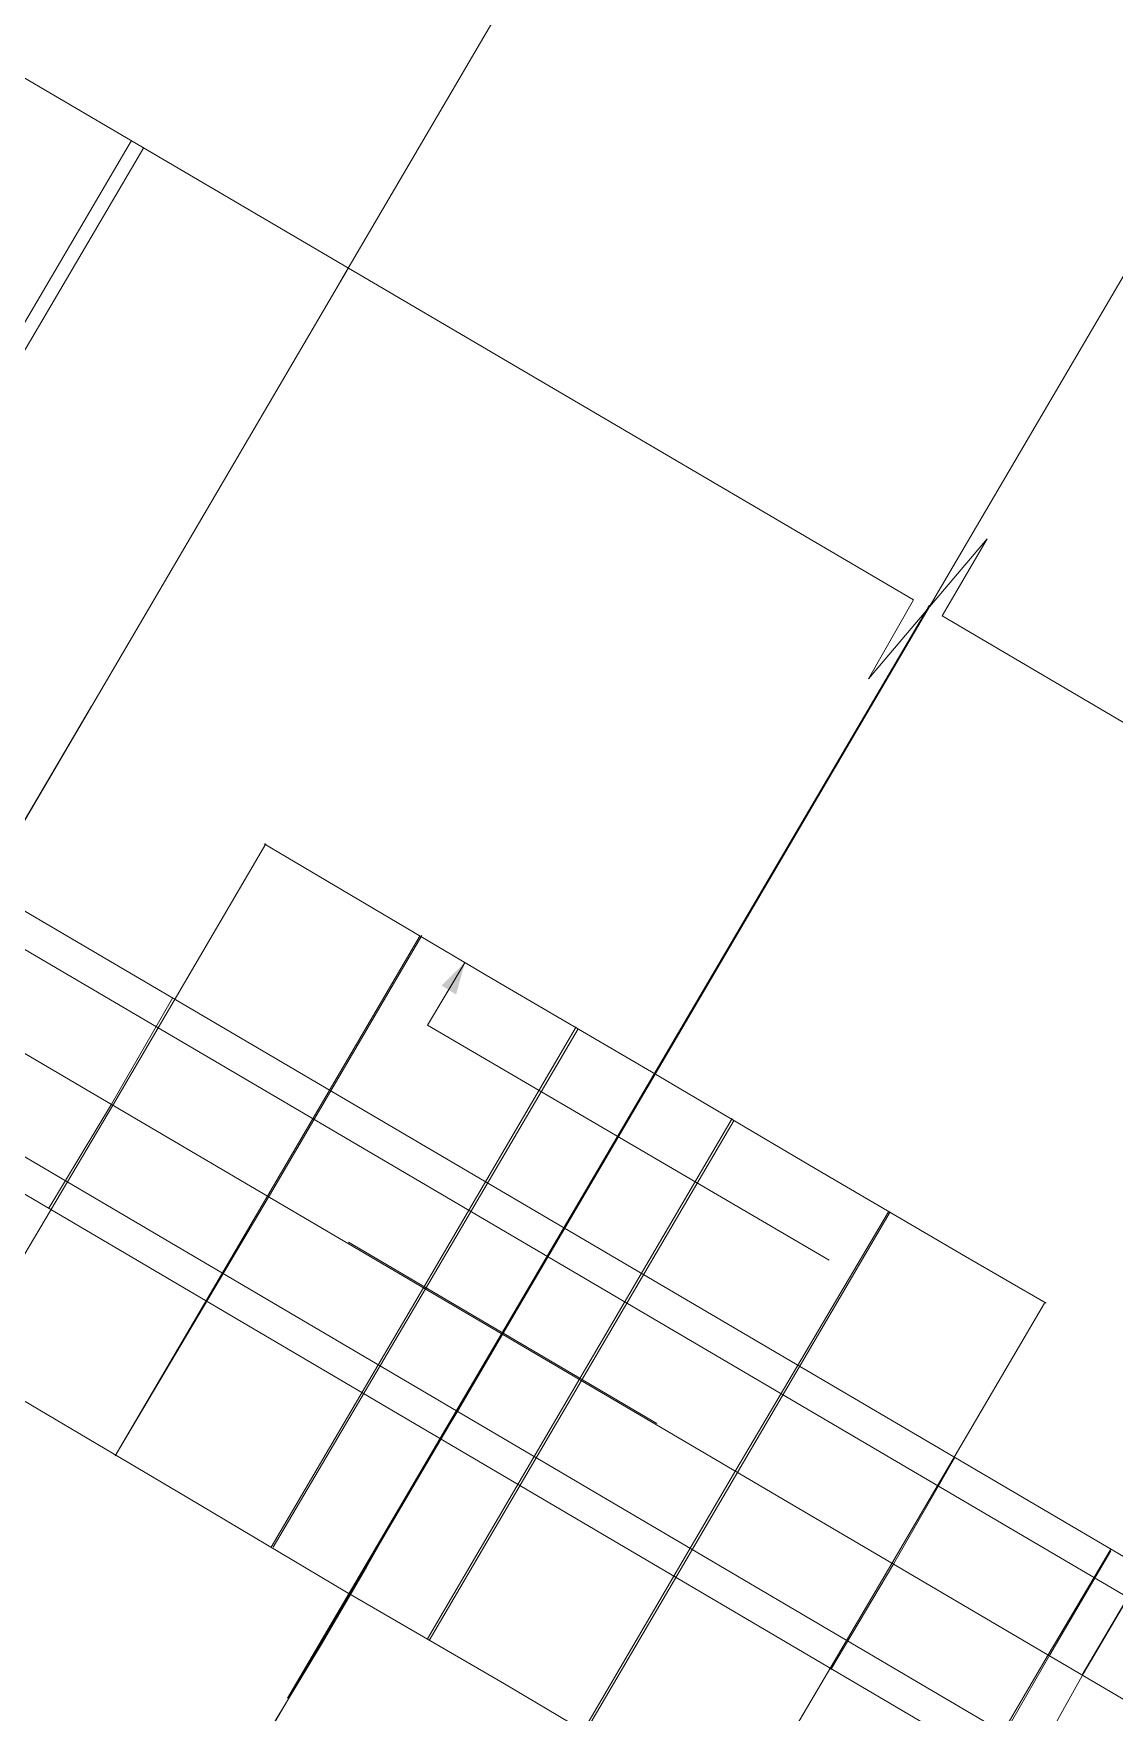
# Model space of a CAD drawing. Header units: metres. Extents: x 535260 to 535657, y 1837171 to 1837447.
# Drawn here: x 535437.17 to 535443.19, y 1837293.88 to 1837303.23 of the extents above; entities that cross this region are included whole.
import ezdxf

# ---------------------------------------------------------------- set-up
doc = ezdxf.new("R2010")
doc.units = ezdxf.units.M
doc.header["$MEASUREMENT"] = 0
doc.linetypes.add('DGN Style 2', pattern=[6.8512, 4.11072, -2.74048])
for name, color, linetype, lineweight in [('Level 2', 1, 'Continuous', 0), ('Level 3', 1, 'Continuous', 0), ('Level 37', 1, 'Continuous', 0), ('Level 38', 1, 'Continuous', 0), ('Level 39', 1, 'Continuous', 0), ('Level 42', 1, 'Continuous', 0), ('Level 43', 1, 'Continuous', 0), ('Level 45', 1, 'Continuous', 0), ('Level 8', 1, 'Continuous', 0)]:
    doc.layers.add(name, color=color, linetype=linetype, lineweight=lineweight)

# ---------------------------------------------------------------- blocks, each defined once
blk = doc.blocks.new('DWGLDR_2')
at = {"layer": 'Level 39', "color": 7, "linetype": 'Continuous', "lineweight": 0, "flags": 128}
blk.add_lwpolyline([(123.02, -167.85), (123.39, -127.02), (-136.15, -127.6)], dxfattribs=at)
at = {"layer": 'Level 39', "color": 7, "linetype": 'Continuous', "lineweight": 0, "extrusion": (0, 0, -1)}
blk.add_solid([(-123.02, -167.85), (-127.64, -150.05), (-118.21, -149.79)], dxfattribs=at)

msp = doc.modelspace()

# ---------------------------------------------------------------- linework, layer by layer
at = {"layer": 'Level 2', "color": 7, "linetype": 'Continuous', "lineweight": 0}
msp.add_line((535440.64, 1837295.49), (535438.92, 1837296.5), dxfattribs=at)
at = {"layer": 'Level 3', "color": 7, "linetype": 'Continuous', "lineweight": 0}
for p, q in [((535474.09, 1837354.44), (535439.78, 1837295.99)), ((535439.78, 1837295.99), (535401.42, 1837230.64))]:
    msp.add_line(p, q, dxfattribs=at)
at = {"layer": 'Level 3', "color": 7, "linetype": 'Continuous', "lineweight": 0, "flags": 128}
msp.add_lwpolyline([(535439.78, 1837295.99), (535439.53, 1837295.56), (535439.27, 1837295.13), (535439.02, 1837294.69), (535438.77, 1837294.26), (535438.51, 1837293.83), (535438.26, 1837293.4), (535438.01, 1837292.97), (535437.75, 1837292.54), (535437.5, 1837292.11), (535437.25, 1837291.68), (535437, 1837291.24), (535436.74, 1837290.81), (535436.49, 1837290.38), (535436.24, 1837289.95), (535435.99, 1837289.52), (535435.74, 1837289.08), (535435.49, 1837288.65), (535435.23, 1837288.22)], dxfattribs=at)
at = {"layer": 'Level 37', "color": 7, "linetype": 'Continuous', "lineweight": 0}
for p, q in [((535442.07, 1837300.08), (535435.15, 1837304.14)), ((535442.07, 1837300.08), (535435.15, 1837304.14)), ((535441.82, 1837299.64), (535442.48, 1837300.42)), ((535441.82, 1837299.64), (535442.48, 1837300.42)), ((535442.48, 1837300.42), (535442.23, 1837299.99)), ((535442.48, 1837300.42), (535442.23, 1837299.99)), ((535442.07, 1837300.08), (535441.82, 1837299.64)), ((535442.07, 1837300.08), (535441.82, 1837299.64)), ((535442.23, 1837299.99), (535452.16, 1837294.15)), ((535442.23, 1837299.99), (535450.4, 1837295.18))]:
    msp.add_line(p, q, dxfattribs=at)
at = {"layer": 'Level 38', "color": 7, "linetype": 'Continuous', "lineweight": 0}
for p, q in [((535449.78, 1837290.11), (535426.55, 1837303.76)), ((535449.78, 1837290.11), (535426.55, 1837303.76)), ((535436.55, 1837297.89), (535438.92, 1837301.93)), ((535436.55, 1837297.89), (535438.92, 1837301.93)), ((535443.01, 1837294.09), (535445.39, 1837298.13)), ((535443.01, 1837294.09), (535445.39, 1837298.13))]:
    msp.add_line(p, q, dxfattribs=at)
at = {"layer": 'Level 42', "color": 7, "linetype": 'Continuous', "lineweight": 0}
for p, q in [((535435.94, 1837297.46), (535446.82, 1837291.06)), ((535435.94, 1837297.46), (535446.82, 1837291.06)), ((535436.75, 1837295.82), (535437.61, 1837297.27)), ((535436.75, 1837295.82), (535437.61, 1837297.27)), ((535437.25, 1837296.69), (535437.6, 1837297.27)), ((535437.25, 1837296.69), (535437.6, 1837297.27)), ((535437.62, 1837295.31), (535438.48, 1837296.76)), ((535437.62, 1837295.31), (535438.47, 1837296.76)), ((535437.62, 1837295.31), (535438.48, 1837296.76)), ((535437.62, 1837295.31), (535438.47, 1837296.76)), ((535438.49, 1837294.8), (535439.34, 1837296.25)), ((535438.49, 1837294.8), (535439.34, 1837296.25)), ((535438.5, 1837294.8), (535439.35, 1837296.24)), ((535438.5, 1837294.8), (535439.35, 1837296.24)), ((535438.02, 1837295.08), (535436.75, 1837295.83)), ((535438.02, 1837295.08), (535436.75, 1837295.83)), ((535439.36, 1837294.29), (535440.21, 1837295.74)), ((535439.36, 1837294.29), (535440.21, 1837295.74)), ((535439.37, 1837294.28), (535440.22, 1837295.73)), ((535439.37, 1837294.28), (535440.22, 1837295.73)), ((535440.23, 1837293.78), (535441.08, 1837295.23)), ((535440.23, 1837293.78), (535441.08, 1837295.23)), ((535440.24, 1837293.77), (535441.09, 1837295.22)), ((535440.24, 1837293.77), (535441.09, 1837295.22)), ((535438.91, 1837294.55), (535438.02, 1837295.08)), ((535438.91, 1837294.55), (535438.02, 1837295.08)), ((535441.1, 1837293.27), (535441.95, 1837294.71)), ((535441.1, 1837293.27), (535441.95, 1837294.71)), ((535441.61, 1837294.12), (535441.96, 1837294.71)), ((535441.61, 1837294.12), (535441.96, 1837294.71)), ((535439.79, 1837294.04), (535438.91, 1837294.55)), ((535439.79, 1837294.04), (535438.91, 1837294.55)), ((535442.48, 1837293.62), (535442.82, 1837294.2)), ((535442.48, 1837293.62), (535442.82, 1837294.2)), ((535442.49, 1837293.61), (535442.83, 1837294.2)), ((535442.49, 1837293.61), (535442.83, 1837294.2)), ((535439.79, 1837294.04), (535440.65, 1837293.53)), ((535439.79, 1837294.04), (535440.65, 1837293.53))]:
    msp.add_line(p, q, dxfattribs=at)
at = {"layer": 'Level 43', "color": 7, "linetype": 'Continuous', "lineweight": 0}
for p, q in [((535435.68, 1837299.19), (535437.71, 1837302.64)), ((535435.68, 1837299.19), (535437.71, 1837302.64)), ((535435.75, 1837299.15), (535437.78, 1837302.6)), ((535435.75, 1837299.15), (535437.78, 1837302.6)), ((535447.42, 1837292.08), (535432.64, 1837300.76)), ((535447.42, 1837292.08), (535432.64, 1837300.76)), ((535432.14, 1837299.9), (535444.15, 1837292.84)), ((535432.14, 1837299.9), (535444.15, 1837292.84)), ((535438.46, 1837298.72), (535437.61, 1837297.27)), ((535438.46, 1837298.72), (535437.61, 1837297.27)), ((535439.72, 1837297.97), (535438.45, 1837298.72)), ((535439.72, 1837297.97), (535438.45, 1837298.72)), ((535436.63, 1837298.63), (535447.51, 1837292.24)), ((535436.63, 1837298.63), (535447.51, 1837292.24)), ((535439.32, 1837298.21), (535438.47, 1837296.76)), ((535439.32, 1837298.21), (535438.47, 1837296.76)), ((535439.33, 1837298.21), (535438.48, 1837296.76)), ((535439.33, 1837298.21), (535438.48, 1837296.76)), ((535440.61, 1837297.45), (535439.72, 1837297.97)), ((535440.61, 1837297.45), (535439.72, 1837297.97)), ((535437.94, 1837297.86), (535437.6, 1837297.27)), ((535437.94, 1837297.86), (535437.6, 1837297.27)), ((535440.19, 1837297.7), (535439.34, 1837296.25)), ((535440.19, 1837297.7), (535439.34, 1837296.25)), ((535440.2, 1837297.69), (535439.35, 1837296.24)), ((535440.2, 1837297.69), (535439.35, 1837296.24)), ((535441.49, 1837296.93), (535440.61, 1837297.45)), ((535441.49, 1837296.93), (535440.61, 1837297.45)), ((535441.06, 1837297.19), (535440.21, 1837295.74)), ((535441.06, 1837297.19), (535440.21, 1837295.74)), ((535441.07, 1837297.18), (535440.22, 1837295.73)), ((535441.07, 1837297.18), (535440.22, 1837295.73)), ((535441.49, 1837296.93), (535442.36, 1837296.42)), ((535441.49, 1837296.93), (535442.36, 1837296.42)), ((535441.93, 1837296.67), (535441.08, 1837295.23)), ((535441.93, 1837296.67), (535441.08, 1837295.23)), ((535441.94, 1837296.67), (535441.09, 1837295.22)), ((535441.94, 1837296.67), (535441.09, 1837295.22)), ((535442.36, 1837296.42), (535442.81, 1837296.16)), ((535442.36, 1837296.42), (535442.81, 1837296.16)), ((535442.8, 1837296.16), (535441.95, 1837294.71)), ((535442.8, 1837296.16), (535441.95, 1837294.71)), ((535442.3, 1837295.3), (535441.96, 1837294.71)), ((535442.3, 1837295.3), (535441.96, 1837294.71)), ((535443.17, 1837294.79), (535442.82, 1837294.2)), ((535443.17, 1837294.79), (535442.82, 1837294.2)), ((535443.17, 1837294.78), (535442.83, 1837294.2)), ((535443.17, 1837294.78), (535442.83, 1837294.2))]:
    msp.add_line(p, q, dxfattribs=at)
at = {"layer": 'Level 45', "color": 7, "linetype": 'Continuous', "lineweight": 0}
msp.add_line((535438.58, 1837293.96), (535442.16, 1837300.05), dxfattribs=at)
msp.add_line((535438.58, 1837293.96), (535442.16, 1837300.05), dxfattribs=at)
at = {"layer": 'Level 8', "color": 7, "linetype": 'DGN Style 2', "lineweight": 0, "flags": 128}
for points in [[(535546.08, 1837437), (535537.59, 1837432.54), (535528.35, 1837426.76), (535520.05, 1837420.59), (535514.1, 1837415.47), (535512.28, 1837413.77), (535500.03, 1837400.54), (535487.95, 1837384.16), (535477.2, 1837367.07), (535470.86, 1837356.35), (535464.49, 1837345.5), (535456.9, 1837332.56), (535446.77, 1837315.31), (535436.55, 1837297.89), (535426.61, 1837280.67), (535417.29, 1837262.69), (535409.59, 1837243.79), (535406.59, 1837233.75), (535405.63, 1837229.72), (535404.8, 1837225.66), (535402.38, 1837203.5), (535402.54, 1837183.18), (535402.7, 1837180.82)], [(535553.83, 1837431.82), (535551.7, 1837430.87), (535541.65, 1837425.44), (535533.02, 1837419.9), (535525.27, 1837414.13), (535519.7, 1837409.35), (535517.99, 1837407.76), (535506.29, 1837395.4), (535494.48, 1837379.78), (535483.75, 1837363.14), (535477.33, 1837352.55), (535470.96, 1837341.7), (535463.37, 1837328.77), (535453.24, 1837311.52), (535443.02, 1837294.1), (535433.36, 1837276.91), (535424.49, 1837259.3), (535417.34, 1837241.16), (535414.63, 1837231.67), (535413.73, 1837227.91), (535412.95, 1837224.12), (535410.42, 1837203.18), (535410.35, 1837183.55), (535410.5, 1837180.82)]]:
    msp.add_lwpolyline(points, dxfattribs=at)

# ---------------------------------------------------------------- block references
at = {"layer": 'Level 39', "color": 7, "linetype": 'Continuous', "lineweight": 0, "xscale": 0.009998129189996105, "yscale": 0.009998129189996105, "zscale": 0.009998129189996105, "rotation": 149.553397175233}
msp.add_blockref('DWGLDR_2', (535439.78, 1837295.99), dxfattribs=at)
msp.add_blockref('DWGLDR_2', (535439.78, 1837295.99), dxfattribs=at)

doc.saveas('drawing.dxf')
